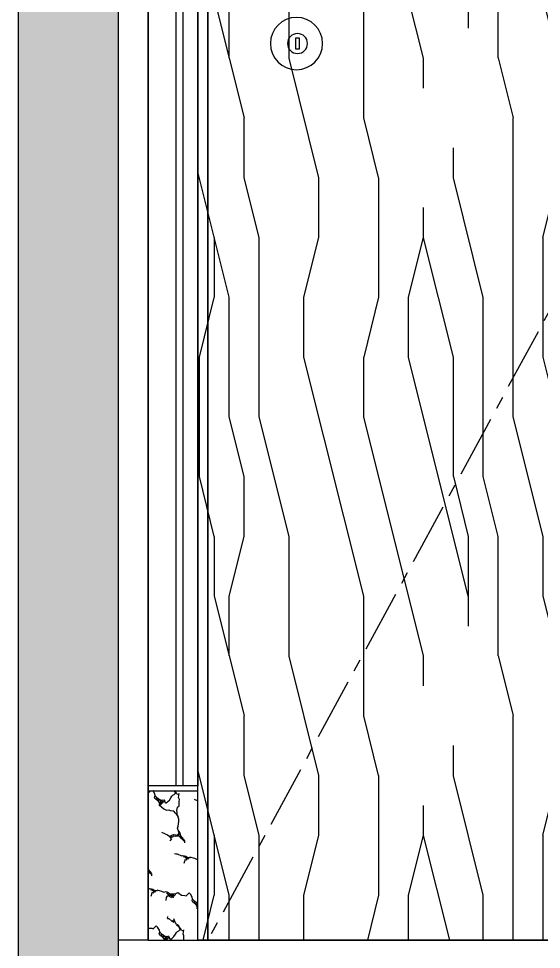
# Model space of a CAD drawing. Header units: millimetres. Extents: x -94739 to 67223, y -48947 to 34737.
# Drawn here: x 28989 to 29514, y -27131 to -26197 of the extents above; entities that cross this region are included whole.
import ezdxf

# ---------------------------------------------------------------- set-up
doc = ezdxf.new("R2010")
doc.units = ezdxf.units.MM
doc.set_wipeout_variables(frame=1)
doc.linetypes.add('CENTER', pattern=[2, 1.25, -0.25, 0.25, -0.25])
doc.layers.add('DT-常规填充', color=250, linetype='Continuous')
doc.layers.add('DT-通用', color=200, linetype='Continuous')

# ---------------------------------------------------------------- blocks, each defined once
blk = doc.blocks.new('*U108')
at = {"layer": 'DT-常规填充'}
h = blk.add_hatch(dxfattribs=at)
h.set_pattern_fill('钢筋混凝土', color=256, scale=10, style=0, pattern_type=2)
h.set_pattern_definition([(45, (-189099.607, 177896.635), (-35.355339, 35.355339), []), (50, (-189099.61, 177896.635), (71.726018, -6.275213), [7.5, -82.5]), (355, (-189099.61, 177896.635), (-13.875133, 75.219213), [6, -66]), (100.4514, (-189093.63, 177896.11), (57.850938, 68.943954), [6.37402, -70.114211]), (46.1842, (-189099.61, 177916.635), (106.724105, -16.5519), [11.25, -123.75]), (96.6356, (-189090.71, 177915.26), (93.46627, 97.411787), [9.56103, -105.1713]), (351.1842, (-189099.61, 177916.64), (93.466195, 97.41186), [9, -99]), (21, (-189089.61, 177911.635), (59.690705, -40.261889), [7.5, -82.5]), (326, (-189089.61, 177911.635), (24.331533, 72.515005), [6, -66]), (71.4514, (-189084.63, 177908.28), (84.022263, 32.25305), [6.37402, -70.114211]), (37.5, (-189099.607, 177896.635), (1.2159855, 33.2893854), [0.5, -65.2, 0.5, -67, 0.5, -66.25]), (7.5, (-189099.607, 177896.635), (26.3069537, 39.441171), [0.5, -38.2, 0.5, -63.7, 0.5, -25.25]), (327.5, (-189121.907, 177896.635), (53.3822436, -2.2554872), [0.5, -25, 0.5, -78, 0.5, -103.5]), (317.5, (-189131.907, 177896.635), (58.318617, 10.010498), [0.5, -32.5, 0.5, -51.8, 0.5, -73.5])])
h.paths.add_polyline_path([(-3500, 99.99), (0, 99.99), (0, 0), (-3500, 0)])
at = {"layer": 'DT-通用', "color": 200, "ltscale": 10}
blk.add_lwpolyline([(-3500, 99.99), (0, 99.99), (0, 0), (-3500, 0)], close=True, dxfattribs=at)
blk = doc.blocks.new('海龙_090295FFF62')
at = {"color": 250}
blk.add_wipeout([(360, 1050), (-330.01, 1050), (-330.01, -1050), (360, -1050)], dxfattribs=at)
at = {"ltscale": 15}
h = blk.add_hatch(dxfattribs=at)
h.set_pattern_fill('FB木纹中SC300', color=250, scale=150, angle=90, pattern_type=2)
h.set_pattern_definition([(90, (29463.9, -7696.9), (-600, 4e-14), [120, -180, 60, -240]), (90, (29448.9, -7276.9), (-600, 4e-14), [120, -480]), (90, (29418.9, -7336.9), (-600, 4e-14), [60, -540]), (90, (29403.9, -7666.9), (-600, 4e-14), [30, -420, 30, -120]), (90, (29373.9, -7456.9), (-600, 4e-14), [120, -180, 30, -270]), (90, (29358.9, -7606.9), (-600, 4e-14), [90, -510]), (90, (29343.9, -7456.9), (-600, 4e-14), [180, -420]), (90, (29328.9, -7636.9), (-600, 4e-14), [120, -480]), (90, (29313.9, -7396.9), (-600, 4e-14), [300, -300]), (90, (29283.9, -7576.9), (-600, 4e-14), [60, -180, 120, -240]), (90, (29268.9, -7156.9), (-600, 4e-14), [120, -480]), (90, (29253.9, -7276.9), (-600, 4e-14), [60, -540]), (90, (29238.9, -7396.9), (-600, 4e-14), [60, -540]), (90, (29223.9, -7696.9), (-600, 4e-14), [120, -480]), (90, (29208.9, -7396.9), (-600, 4e-14), [120, -480]), (90, (29178.9, -7396.9), (-600, 4e-14), [120, -120, 120, -240]), (90, (29148.9, -7516.9), (-600, 4e-14), [60, -300, 120, -120]), (90, (29133.9, -7396.9), (-600, 4e-14), [180, -420]), (90, (29103.9, -7396.9), (-600, 4e-14), [120, -480]), (90, (29088.9, -7636.9), (-600, 4e-14), [180, -240, 60, -120]), (90, (29058.9, -7636.9), (-600, 4e-14), [300, -300]), (90, (29043.9, -7276.9), (-600, 4e-14), [60, -540]), (90, (29028.9, -7456.9), (-600, 4e-14), [120, -480]), (90, (29013.9, -7576.9), (-600, 4e-14), [60, -240, 60, -240]), (90, (28998.9, -7636.9), (-600, 4e-14), [60, -180, 120, -240]), (90, (28983.9, -7516.9), (-600, 4e-14), [60, -300, 60, -180]), (90, (28968.9, -7396.9), (-600, 4e-14), [180, -420]), (90, (28938.9, -7636.9), (-600, 4e-14), [120, -480]), (90, (28923.9, -7336.9), (-600, 4e-14), [60, -540]), (90, (28908.9, -7216.9), (-600, 4e-14), [60, -540]), (104.03624, (29418.92, -7276.88), (2e-08, 600), [61.8, -2412.063]), (104.03624, (29283.92, -7216.88), (2e-08, 600), [61.8, -2412.063]), (104.03624, (28923.92, -7276.88), (2e-08, 600), [61.8, -2412.063]), (104.03624, (29148.92, -7456.88), (2e-08, 600), [61.8, -2412.063]), (104.03624, (29058.92, -7336.88), (2e-08, 600), [61.8, -2412.063]), (104.03624, (29103.92, -7276.88), (2e-08, 600), [61.8, -2412.063]), (104.03624, (28998.92, -7576.88), (2e-08, 600), [61.8, -2412.063]), (104.03624, (29028.92, -7336.88), (2e-08, 600), [61.8, -2412.063]), (104.03624, (29253.92, -7216.88), (2e-08, 600), [123.6, -2350.263]), (104.03624, (29208.92, -7276.88), (2e-08, 600), [123.6, -2350.263]), (104.03624, (29178.92, -7276.88), (2e-08, 600), [123.6, -2350.263]), (255.96376, (29373.92, -7456.88), (2e-08, -600), [61.8, -123.6, 61.8, -2226.6633]), (255.96376, (29283.92, -7576.88), (2e-08, -600), [61.8, -2412.063]), (255.96376, (29013.92, -7576.88), (2e-08, -600), [123.6, -2350.263]), (284.03624, (29448.92, -7276.88), (-2e-08, -600), [61.8, -2412.063]), (75.96376, (29448.92, -7156.88), (-2e-08, 600), [61.8, -2412.063]), (75.96376, (29238.92, -7336.88), (-2e-08, 600), [61.8, -2412.063]), (75.96376, (29133.92, -7216.88), (-2e-08, 600), [61.8, -2412.063]), (75.96376, (29088.92, -7456.88), (-2e-08, 600), [61.8, -2412.063]), (75.96376, (29013.92, -7516.88), (-2e-08, 600), [61.8, -2412.063]), (75.96376, (28983.92, -7456.88), (-2e-08, 600), [61.8, -2412.063]), (75.96376, (29088.92, -7456.88), (-2e-08, 600), [61.8, -2412.063]), (75.96376, (28998.92, -7276.88), (-2e-08, 600), [247.2, -2226.663]), (75.96376, (29403.92, -7636.88), (-2e-08, 600), [247.2, -2226.663]), (75.96376, (29358.92, -7576.88), (-2e-08, 600), [247.2, -2226.663]), (75.96376, (29328.92, -7516.88), (-2e-08, 600), [61.8, -123.6, 123.6, -2164.8633]), (75.96376, (29283.92, -7516.88), (-2e-08, 600), [123.6, -123.6, 123.6, -2103.0633]), (75.96376, (29223.92, -7576.88), (-2e-08, 600), [247.2, -2226.663]), (75.96376, (29178.92, -7636.88), (-2e-08, 600), [247.2, -2226.663]), (75.96376, (29148.92, -7636.88), (-2e-08, 600), [247.2, -2226.663]), (75.96376, (28968.92, -7216.88), (-2e-08, 600), [61.8, -2412.063]), (75.96377, (28908.92, -7156.88), (-0.0001, 600), [123.6, -2350.263]), (75.96377, (28938.92, -7516.88), (-0.0001, 600), [123.6, -2350.263]), (75.96376, (29463.92, -7576.88), (-1e-05, 600), [247.2, -2226.663]), (75.96376, (29043.92, -7216.88), (-1e-05, 600), [185.4, -2288.463]), (75.96376, (29088.92, -7156.88), (-1e-05, 600), [370.8, -2103.063])])
h.paths.add_polyline_path([(310, 1000), (-280.01, 1000), (-280.01, -1050), (310, -1050)])
h = blk.add_hatch()
h.set_pattern_fill('AA大理石深SC800', color=250, scale=100, angle=45, pattern_type=2)
h.set_pattern_definition([(222.769103, (29611.6233, -7381.2876), (-70.7106781, -70.71067807), [5.71862, -1195.1915]), (73.11364, (29605.825, -7379.53), (37.6552573, 103.766097), [3.77923, -789.85832]), (121.629806, (29600.473, -7374.178), (-33.0554177, 33.0554176), [2.05927, -430.38843]), (151.99282, (29598.449, -7371.48), (-33.055418, 33.055418), [1.62938, -340.54125]), (66.83559, (29595.751, -7369.456), (37.6552605, 103.766096), [3.59097, -750.51218]), (62.30962, (29595.458, -7368.49), (37.65526, 103.766096), [1.49634, -312.73492]), (207.69038, (29607.425, -7385.171), (-103.766093, -37.6552655), [2.99268, -311.23858]), (170.49084, (29604.775, -7386.561), (-33.05542, 33.05541), [2.46062, -169.78307]), (207.69038, (29602.349, -7386.155), (-103.766093, -37.6552655), [1.49634, -312.73492]), (181.92552, (29601.024, -7386.85), (-33.055418, 33.055413), [3.2595, -133.63931]), (48.344234, (29595.2296, -7389.811), (70.7106733, 70.7106827), [3.81602, -797.54864]), (55.591406, (29593.861, -7391.809), (108.3659388, 174.476774), [2.42222, -506.24396]), (45, (29592.85, -7392.82), (37.65526, 103.766096), [1.42857, -98.57142]), (148.370194, (29605.825, -7379.53), (-33.055422, 33.0554103), [2.05927, -430.38843]), (135, (29604.07, -7378.45), (70.71068, 70.71068), [1.55825, -45.18917]), (135, (29602.97, -7377.35), (70.71068, 70.71068), [1.55825, -45.18917]), (123.99512, (29601.868, -7376.2465), (-33.0554182, 33.055418), [2.49455, -521.36027]), (135, (29597.01, -7370.72), (70.71068, 70.71068), [1.78085, -44.96656]), (51.665837, (29594.269, -7369.994), (70.7106763, 70.7106796), [1.91773, -400.80466]), (205.679045, (29594.269, -7369.994), (-103.7660954, -37.655261), [2.01844, -421.85405]), (92.485996, (29586.426, -7419.393), (4.5998385, 136.821513), [2.11399, -441.82378]), (51.15718, (29586.3338, -7417.2807), (249.78729424, 315.8981301), [6.2264, -1301.3162]), (76.935243, (29590.239, -7412.431), (37.6552593, 103.766096), [1.68335, -351.82073]), (64.320955, (29590.619, -7410.791), (37.6552608, 103.7660955), [2.01844, -421.85405]), (53.85687, (29591.494, -7408.972), (70.710671, 70.710683), [2.89162, -300.72873]), (75.29957, (29593.2, -7406.637), (37.6552577, 103.766097), [2.20612, -461.07892]), (106.862624, (29593.76, -7404.503), (-33.055418, 33.055418), [2.01952, -210.03033]), (97.94734, (29593.1736, -7402.5706), (-28.45557494, 169.8769321), [4.74176, -991.02821]), (96.263996, (29592.518, -7397.874), (-28.4555753, 169.8769315), [2.28304, -477.15472]), (70.05488, (29592.27, -7395.605), (70.71068, 70.71068), [5.25653, -105.13061]), (92.485996, (29594.062, -7390.664), (4.5998385, 136.821513), [2.11399, -441.82378]), (76.935243, (29593.97, -7388.552), (37.6552593, 103.766096), [1.68335, -351.82073]), (101.64702, (29594.351, -7386.912), (-28.4555747, 169.8769312), [3.46449, -724.07883]), (135, (29593.65, -7383.52), (70.71068, 70.71068), [2.22607, -44.52135]), (92.485996, (29592.077, -7381.945), (4.5998385, 136.821513), [4.22798, -439.70979]), (92.485996, (29591.894, -7377.721), (4.5998385, 136.821513), [2.11399, -441.82378]), (64.320955, (29591.802, -7375.609), (37.6552608, 103.7660955), [2.01844, -421.85405]), (101.237823, (29592.677, -7373.7896), (-28.4555819, 169.8769298), [4.28424, -895.40584]), (70.05488, (29592.124, -7409.6), (70.71068, 70.71068), [2.10261, -108.28453]), (125.655693, (29593.833, -7411.985), (-33.0554175, 33.055418), [2.9328, -612.95622]), (205.679045, (29595.652, -7411.11), (-103.7660954, -37.655261), [2.01844, -421.85405]), (193.064756, (29597.292, -7410.73), (-103.7660963, -37.655259), [1.68335, -351.82073]), (160.424913, (29599.382, -7411.473), (-235.9877677, 94.566408), [2.2183, -463.62611]), (148.370194, (29601.136, -7412.553), (-33.055422, 33.0554103), [2.05927, -430.38843]), (189.96143, (29602.281, -7412.352), (-136.821513, -4.599844), [1.16319, -243.10692]), (218.334163, (29603.786, -7411.162), (-70.710679, -70.7106773), [1.91773, -400.80466]), (203.418473, (29609.8944, -7408.5164), (-589.54115953, -258.98697603), [6.65718, -1391.3499]), (123.99512, (29600.982, -7417.114), (-33.0554182, 33.055418), [2.49455, -521.36027]), (49.45505, (29599.5876, -7415.0454), (70.7106735, 70.710682), [2.8658, -598.95254]), (199.94512, (29601.45, -7412.868), (-70.71068, -70.71068), [1.0513, -109.33583]), (177.514004, (29600.462, -7413.226), (-136.8215132, -4.5998422), [2.11399, -441.82378]), (135, (29598.35, -7413.13), (70.71068, 70.71068), [1.33564, -45.41178]), (187.077, (29597.406, -7412.19), (-136.821513, -4.599849), [1.81098, -378.49551]), (170.49084, (29595.609, -7412.413), (-33.05542, 33.05541), [1.64042, -170.60328]), (144.344307, (29593.991, -7412.142), (-33.0554202, 33.0554143), [2.9328, -612.95622]), (135, (29593.5, -7412.32), (70.71068, 70.71068), [2.67128, -44.07613]), (181.92552, (29593.497, -7412.32), (-33.055418, 33.055413), [2.6076, -134.29121]), (115.37753, (29591.498, -7413.69), (-33.055418, 33.055418), [1.41799, -296.35972]), (220.54495, (29591.498, -7413.6904), (-70.7106784, -70.7106778), [5.7316, -596.08674]), (193.064756, (29659.484, -7361.131), (-103.7660963, -37.655259), [3.3667, -350.13738]), (80.03857, (29654.97, -7364.7), (4.599843, 136.821513), [1.16319, -243.10692]), (51.665837, (29656.654, -7363.016), (70.7106763, 70.7106796), [1.91773, -400.80466]), (207.69038, (29656.431, -7364.813), (-103.766093, -37.6552655), [1.49634, -312.73492]), (109.575086, (29657.918, -7368.993), (-94.5664112, 235.9877667), [4.43661, -461.4078]), (45, (29654.97, -7364.7), (37.65526, 103.766096), [2.38095, -97.61904]), (163.137375, (29660.45, -7361.424), (-33.055419, 33.055413), [1.00976, -211.04009]), (202.435521, (29664.7396, -7359.6526), (-103.7660937, -37.6552652), [4.64099, -969.96691]), (181.92552, (29666.043, -7359.61), (-33.055418, 33.055413), [1.3038, -135.59501]), (199.94512, (29667.525, -7359.07), (-70.71068, -70.71068), [1.57696, -108.81018]), (94.447646, (29657.957, -7362.972), (-28.455575, 169.876932), [1.46488, -306.15994]), (96.263996, (29608.323, -7358.458), (-28.4555753, 169.8769315), [2.28304, -477.15472]), (181.92552, (29608.323, -7358.458), (-33.055418, 33.055413), [1.3038, -135.59501]), (221.655765, (29607.02, -7358.502), (-70.7106787, -70.7106779), [3.81602, -797.54864]), (151.99282, (29604.169, -7361.038), (-33.055418, 33.055418), [1.62938, -340.54125]), (64.320955, (29601.856, -7362.092), (37.6552608, 103.7660955), [2.01844, -421.85405]), (204.49524, (29604.169, -7361.038), (-103.7660962, -37.6552588), [2.542, -531.27925]), (225, (29605.18, -7360.03), (-103.766096, -37.65526), [1.42857, -98.57142]), (67.246521, (29600.3735, -7362.63), (37.6552604, 103.7660956), [4.1159, -860.22243]), (51.665837, (29599.184, -7364.134), (70.7106763, 70.7106796), [1.91773, -400.80466]), (97.121556, (29642.801, -7373.406), (-28.4555752, 169.876932), [3.10228, -648.37594]), (123.99512, (29642.416, -7370.328), (-33.0554182, 33.055418), [2.49455, -521.36027]), (207.69038, (29641.022, -7368.26), (-103.766093, -37.6552655), [1.49634, -312.73492]), (209.332014, (29639.697, -7368.955), (-174.4767742, -108.3659381), [2.47284, -516.82273]), (149.97034, (29637.541, -7370.166), (-33.0554206, 33.055413), [1.84342, -385.27486]), (154.62247, (29635.945, -7369.244), (-33.0554195, 33.0554146), [1.41799, -296.35972]), (135, (29634.66, -7368.64), (70.71068, 70.71068), [1.78085, -44.96656]), (70.05488, (29634.98, -7368.95), (70.71068, 70.71068), [2.10261, -108.28453]), (211.84404, (29637.47, -7367.403), (-103.766093, -37.655264), [2.93415, -202.4565]), (45, (29636.46, -7368.413), (37.65526, 103.766096), [1.42857, -98.57142]), (60.667986, (29635.2495, -7370.569), (108.3659355, 174.4767757), [2.47284, -516.82273]), (225, (29636.933, -7368.885), (-103.766096, -37.65526), [2.38095, -97.61904]), (225, (29638.28, -7367.54), (-103.766096, -37.65526), [1.90476, -98.09523]), (106.862624, (29638.573, -7368.505), (-33.055418, 33.055418), [1.00976, -211.04009]), (207.69038, (29639.898, -7367.809), (-103.766093, -37.6552655), [1.49634, -312.73492]), (218.334163, (29641.402, -7366.62), (-70.710679, -70.7106773), [1.91773, -400.80466]), (216.143127, (29642.57, -7365.767), (-70.710679, -70.710678), [1.44581, -302.17454]), (58.15596, (29614.405, -7375.988), (37.65526, 103.766096), [1.9561, -203.43455]), (191.7967, (29614.405, -7375.988), (-240.5876106, -42.2550996), [2.84553, -594.71679]), (163.137375, (29611.62, -7376.57), (-33.055419, 33.055413), [2.01952, -210.03033]), (135, (29610.95, -7377.24), (70.71068, 70.71068), [1.78085, -44.96656]), (158.162745, (29610.946, -7377.243), (-33.05542, 33.055412), [1.21062, -253.01965]), (120.873987, (29611.8245, -7380.142), (-226.7880816, 368.2094383), [3.90232, -815.58401]), (135, (29611.82, -7380.14), (70.71068, 70.71068), [2.67128, -44.07613]), (151.99282, (29609.936, -7378.253), (-33.055418, 33.055418), [1.62938, -340.54125]), (135, (29612.27, -7381.27), (70.71068, 70.71068), [5.34256, -41.40485]), (140.313609, (29612.275, -7381.2657), (-33.0554193, 33.0554161), [5.14205, -1074.6889]), (128.576283, (29610.972, -7381.3095), (-33.05541795, 33.0554183), [4.25625, -889.55636]), (135, (29610.97, -7381.31), (70.71068, 70.71068), [1.33564, -45.41178]), (121.629806, (29610.027, -7380.365), (-33.0554177, 33.0554176), [2.05927, -430.38843]), (148.370194, (29608.947, -7378.612), (-33.055422, 33.0554103), [2.05927, -430.38843]), (135, (29609.87, -7380.21), (70.71068, 70.71068), [3.78431, -42.9631]), (178.55335, (29654.2056, -7363.261), (-136.821514, -4.599841), [2.76441, -577.76209]), (214.408593, (29656.204, -7361.892), (-174.4767715, -108.3659423), [2.42222, -506.24396]), (51.665837, (29653.982, -7365.058), (70.7106763, 70.7106796), [1.91773, -400.80466]), (111.837255, (29653.982, -7365.058), (-33.055418, 33.055418), [1.21062, -253.01965]), (193.064756, (29652.273, -7362.675), (-103.7660963, -37.655259), [5.05006, -348.45403]), (209.332014, (29647.354, -7363.8165), (-174.4767742, -108.3659381), [2.47284, -516.82273]), (167.690182, (29645.198, -7365.028), (-169.8769315, 28.4555767), [2.64503, -552.81165]), (205.679045, (29642.614, -7364.464), (-103.7660954, -37.655261), [2.01844, -421.85405]), (214.408593, (29640.794, -7365.339), (-174.4767715, -108.3659423), [2.42222, -506.24396]), (178.55335, (29638.796, -7366.707), (-136.821514, -4.599841), [2.76441, -577.76209]), (175.552353, (29636.032, -7366.638), (-169.876932, 28.455572), [2.92976, -304.69506]), (147.074477, (29633.112, -7366.41), (-33.05542, 33.0554137), [2.27643, -475.77391]), (214.408593, (29631.201, -7365.173), (-174.4767715, -108.3659423), [4.84444, -503.82174]), (184.920946, (29627.204, -7367.9106), (-136.8215138, -4.5998429), [3.11172, -650.34908]), (199.94512, (29624.104, -7368.177), (-70.71068, -70.71068), [1.57696, -108.81018]), (135, (29622.62, -7368.72), (70.71068, 70.71068), [4.22953, -42.51789]), (45, (29618.284, -7367.07), (37.65526, 103.766096), [1.90476, -98.09523]), (59.956098, (29616.5564, -7370.058), (108.3659375, 174.4767747), [3.45021, -721.09456]), (76.935243, (29616.176, -7371.698), (37.6552593, 103.766096), [1.68335, -351.82073]), (106.862624, (29616.762, -7373.63), (-33.055418, 33.055418), [2.01952, -210.03033]), (62.30962, (29616.066, -7374.956), (37.65526, 103.766096), [1.49634, -312.73492]), (163.137375, (29616.066, -7374.956), (-33.055419, 33.055413), [1.00976, -211.04009]), (49.45505, (29611.374, -7379.018), (70.7106735, 70.710682), [5.7316, -596.08674]), (96.263996, (29611.623, -7381.288), (-28.4555753, 169.8769315), [2.28304, -477.15472]), (45, (29614.65, -7373.54), (37.65526, 103.766096), [2.38095, -97.61904]), (211.84404, (29614.65, -7373.54), (-103.766093, -37.655264), [1.9561, -203.43455]), (216.143127, (29612.988, -7374.571), (-70.710679, -70.710678), [2.89162, -300.72873]), (187.077, (29610.653, -7376.277), (-136.821513, -4.599849), [1.81098, -378.49551]), (163.137375, (29608.856, -7376.5), (-33.055419, 33.055413), [2.01952, -210.03033]), (135, (29599.39, -7372.42), (70.71068, 70.71068), [1.33564, -45.41178]), (216.143127, (29598.331, -7365.302), (-70.710679, -70.710678), [1.44581, -302.17454]), (199.94512, (29599.814, -7364.764), (-70.71068, -70.71068), [1.57696, -108.81018]), (170.49084, (29599.814, -7364.764), (-33.05542, 33.05541), [1.64042, -170.60328]), (45, (29596.85, -7365.84), (37.65526, 103.766096), [1.90476, -98.09523]), (62.30962, (29596.154, -7367.165), (37.65526, 103.766096), [1.49634, -312.73492])])
h.paths.add_polyline_path([(310, -900), (360, -900), (360, -1050), (310, -1050)])
blk.add_line((300, 1000), (300, -1050))
at = {"color": 251}
blk.add_line((-280.01, -1050), (310, -1050), dxfattribs=at)
at = {"color": 30}
for points in [[(-330.01, -895), (-330.01, 1050), (360, 1050), (360, -895)], [(-280.01, -895), (-280.01, 1000), (310, 1000), (310, -895)]]:
    blk.add_lwpolyline(points, dxfattribs=at)
at = {"color": 251}
for points in [[(-302.01, -895), (-302.01, 1022), (332, 1022), (332, -895)], [(-295.01, -895), (-295.01, 1015), (325, 1015), (325, -895)]]:
    blk.add_lwpolyline(points, dxfattribs=at)
at = {"color": 30}
for points in [[(310, 1000), (-280.01, 1000), (-280.01, -1050), (310, -1050)], [(300, -1050), (-270.01, -1050), (-270.01, 1000), (300, 1000)], [(310, -895), (360, -895), (360, -1050), (310, -1050)]]:
    blk.add_lwpolyline(points, close=True, dxfattribs=at)
at = {"color": 136}
for points in [[(300, 1000), (-270.01, 1000), (-270.01, -1050), (300, -1050)], [(360, -900), (310, -900), (310, -895), (360, -895)]]:
    blk.add_lwpolyline(points, close=True, dxfattribs=at)
at = {"color": 136, "linetype": 'CENTER', "ltscale": 50}
blk.add_lwpolyline([(300, 1000), (-270.01, 0), (300, -1050)], dxfattribs=at)
at = {"color": 8, "ltscale": 200}
blk.add_lwpolyline([(211.82, -144.21), (208.18, -144.21), (208.18, -155.79), (211.82, -155.79)], close=True, dxfattribs=at)
for centre, radius in [((211.01, -150), 26.24), ((210, -150), 10)]:
    blk.add_circle(centre, radius, dxfattribs=at)

msp = doc.modelspace()

# ---------------------------------------------------------------- linework, layer by layer
at = {"color": 3}
msp.add_line((29119.2, -27121.83), (29119.2, -24721.83), dxfattribs=at)
at = {"color": 160}
msp.add_line((31139.2, -27121.83), (29089.19, -27121.83), dxfattribs=at)
at = {"color": 4}
msp.add_lwpolyline([(29809.2, -27111.83), (29119.19, -27111.83), (29119.19, -27121.83), (29809.2, -27121.83)], close=True, dxfattribs=at)

# ---------------------------------------------------------------- block references
at = {"rotation": 270.0000000000008}
msp.add_blockref('*U108', (28989.2, -27161.83), dxfattribs=at)

# ---------------------------------------------------------------- next in the draw order: block references
at = {"xscale": -1}
msp.add_blockref('海龙_090295FFF62', (29479.19, -26071.83), dxfattribs=at)

doc.saveas('drawing.dxf')
